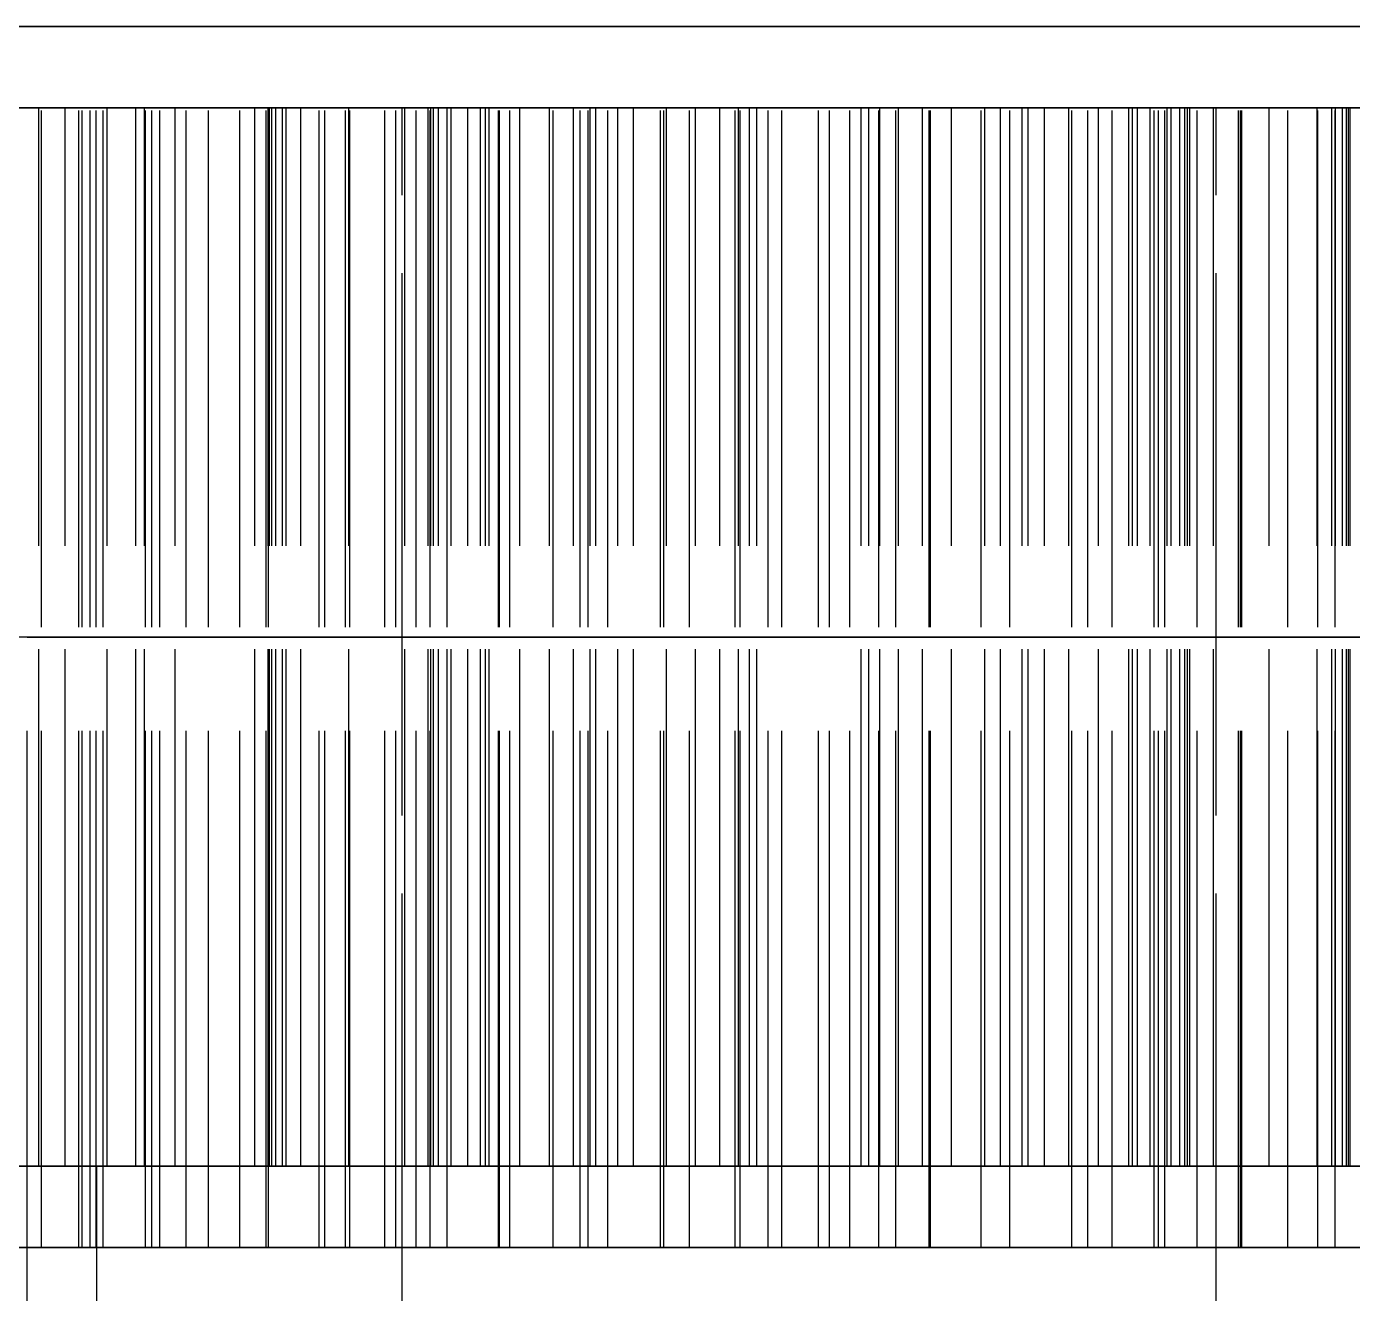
# Model space of a CAD drawing. Header units: millimetres. Extents: x -9 to 234, y -53 to 196.
# Drawn here: x 137.953 to 141.211, y -18.313 to -15.2 of the extents above; entities that cross this region are included whole.
import ezdxf

# ---------------------------------------------------------------- set-up
doc = ezdxf.new("R2010")
doc.units = ezdxf.units.MM
doc.linetypes.add('DASHED', pattern=[1.524, 1.27, -0.254])
doc.layers.add('HIDDEN', color=8, linetype='DASHED')
doc.layers.add('VISIBLE', color=7, linetype='CONTINUOUS')

msp = doc.modelspace()

# ---------------------------------------------------------------- linework, layer by layer
at = {"layer": 'HIDDEN'}
for points in [[(151.6119, -15.2), (150.85, -15.2), (150.0881, -15.2), (149.32619, -15.2), (148.56429, -15.2), (147.80238, -15.2), (147.04048, -15.2), (146.27857, -15.2), (145.51667, -15.2), (144.75476, -15.2), (143.99286, -15.2), (143.23095, -15.2), (142.46905, -15.2), (141.70714, -15.2), (140.94524, -15.2), (140.18333, -15.2), (139.42143, -15.2), (138.65952, -15.2), (137.89762, -15.2), (137.13571, -15.2), (136.37381, -15.2), (135.6119, -15.2), (134.85, -15.2)], [(151.6119, -15.2), (150.85, -15.2), (150.0881, -15.2), (149.32619, -15.2), (148.56429, -15.2), (147.80238, -15.2), (147.04048, -15.2), (146.27857, -15.2), (145.51667, -15.2), (144.75476, -15.2), (143.99286, -15.2), (143.23095, -15.2), (142.46905, -15.2), (141.70714, -15.2), (140.94524, -15.2), (140.18333, -15.2), (139.42143, -15.2), (138.65952, -15.2), (137.89762, -15.2), (137.13571, -15.2), (136.37381, -15.2), (135.6119, -15.2), (134.85, -15.2)], [(151.51667, -15.2), (150.81825, -15.2), (150.11984, -15.2), (149.42143, -15.2), (148.72302, -15.2), (148.0246, -15.2), (147.32619, -15.2), (146.62778, -15.2), (145.92937, -15.2), (145.23095, -15.2), (144.53254, -15.2), (143.83413, -15.2), (143.13571, -15.2), (142.4373, -15.2), (141.73889, -15.2), (141.04048, -15.2), (140.34206, -15.2), (139.64365, -15.2), (138.94524, -15.2), (138.24683, -15.2), (137.54841, -15.2), (136.85, -15.2)], [(136.85, -15.2), (137.19921, -15.2), (137.54841, -15.2), (137.89762, -15.2), (138.24683, -15.2), (138.59603, -15.2), (138.94524, -15.2), (139.29444, -15.2), (139.64365, -15.2), (139.99286, -15.2), (140.34206, -15.2), (140.69127, -15.2), (141.04048, -15.2), (141.38968, -15.2), (141.73889, -15.2), (142.0881, -15.2), (142.4373, -15.2), (142.78651, -15.2), (143.13571, -15.2), (143.48492, -15.2), (143.83413, -15.2), (144.18333, -15.2), (144.53254, -15.2)], [(138.0819, -15.2), (137.88109, -15.2)], [(137.88109, -15.2), (138.0819, -15.2)], [(138.10992, -15.2), (137.9142, -15.2)], [(137.9142, -15.2), (138.10992, -15.2)], [(137.93646, -15.2), (138.08973, -15.2)], [(138.08973, -15.2), (137.93646, -15.2)], [(138.14183, -15.2), (137.99011, -15.2)], [(137.99011, -15.2), (138.12456, -15.2)], [(138.12456, -15.2), (137.99011, -15.2)], [(137.99011, -15.2), (138.14183, -15.2)], [(137.99011, -18.2), (137.99011, -15.2)], [(137.99011, -18.2), (137.99011, -15.2)], [(138.28082, -15.2), (138.0819, -15.2)], [(138.0819, -15.2), (138.28082, -15.2)], [(138.0819, -18.2), (138.0819, -15.2)], [(138.0819, -18.2), (138.0819, -15.2)], [(138.08973, -15.2), (138.24527, -15.2)], [(138.24527, -15.2), (138.08973, -15.2)], [(138.08973, -18.2), (138.08973, -15.2)], [(138.08973, -18.2), (138.08973, -15.2)], [(138.24527, -15.2), (138.10992, -15.2)], [(138.10992, -15.2), (138.24527, -15.2)], [(138.10992, -18.2), (138.10992, -15.2)], [(138.10992, -18.2), (138.10992, -15.2)], [(138.12456, -15.2), (138.26137, -15.2)], [(138.26137, -15.2), (138.12456, -15.2)], [(138.12456, -18.2), (138.12456, -15.2)], [(138.12456, -18.2), (138.12456, -15.2)], [(138.34576, -15.2), (138.14183, -15.2)], [(138.14183, -15.2), (138.34576, -15.2)], [(138.14183, -18.2), (138.14183, -15.2)], [(138.14183, -18.2), (138.14183, -15.2)], [(138.24527, -18.2), (138.24527, -15.2)], [(138.24527, -18.2), (138.24527, -15.2)], [(138.26137, -15.2), (138.40058, -15.2)], [(138.40058, -15.2), (138.26137, -15.2)], [(138.26137, -18.2), (138.26137, -15.2)], [(138.26137, -18.2), (138.26137, -15.2)], [(138.47769, -15.2), (138.28082, -15.2)], [(138.28082, -15.2), (138.47769, -15.2)], [(138.28082, -18.2), (138.28082, -15.2)], [(138.28082, -18.2), (138.28082, -15.2)], [(138.54772, -15.2), (138.34576, -15.2)], [(138.34576, -15.2), (138.54772, -15.2)], [(138.34576, -18.2), (138.34576, -15.2)], [(138.34576, -18.2), (138.34576, -15.2)], [(138.40058, -15.2), (138.54224, -15.2)], [(138.54224, -15.2), (138.40058, -15.2)], [(138.40058, -18.2), (138.40058, -15.2)], [(138.40058, -18.2), (138.40058, -15.2)], [(138.67233, -15.2), (138.47769, -15.2)], [(138.47769, -15.2), (138.67233, -15.2)], [(138.47769, -18.2), (138.47769, -15.2)], [(138.47769, -18.2), (138.47769, -15.2)], [(138.54224, -15.2), (138.68644, -15.2)], [(138.68644, -15.2), (138.54224, -15.2)], [(138.54224, -18.2), (138.54224, -15.2)], [(138.54224, -18.2), (138.54224, -15.2)], [(138.74758, -15.2), (138.54772, -15.2)], [(138.54772, -15.2), (138.74758, -15.2)], [(138.54772, -18.2), (138.54772, -15.2)], [(138.54772, -18.2), (138.54772, -15.2)], [(138.83329, -15.2), (138.67233, -15.2)], [(138.67233, -15.2), (138.83329, -15.2)], [(138.67233, -18.2), (138.67233, -15.2)], [(138.67233, -18.2), (138.67233, -15.2)], [(138.68644, -15.2), (138.83329, -15.2)], [(138.83329, -15.2), (138.68644, -15.2)], [(138.68644, -18.2), (138.68644, -15.2)], [(138.68644, -18.2), (138.68644, -15.2)], [(138.91025, -15.2), (138.73719, -15.2)], [(138.73719, -15.2), (138.86059, -15.2)], [(138.86059, -15.2), (138.73719, -15.2)], [(138.73719, -15.2), (138.91025, -15.2)], [(138.73719, -18.2), (138.73719, -15.2)], [(138.73719, -18.2), (138.73719, -15.2)], [(138.94521, -15.2), (138.74758, -15.2)], [(138.74758, -15.2), (138.94521, -15.2)], [(138.74758, -18.2), (138.74758, -15.2)], [(138.74758, -18.2), (138.74758, -15.2)], [(138.83329, -18.2), (138.83329, -15.2)], [(138.83329, -18.2), (138.83329, -15.2)], [(138.86059, -15.2), (138.98665, -15.2)], [(138.98665, -15.2), (138.86059, -15.2)], [(138.86059, -18.2), (138.86059, -15.2)], [(138.86059, -18.2), (138.86059, -15.2)], [(139.1129, -15.2), (138.91025, -15.2)], [(138.91025, -15.2), (139.1129, -15.2)], [(138.91025, -18.2), (138.91025, -15.2)], [(138.91025, -18.2), (138.91025, -15.2)], [(139.14044, -15.2), (138.94521, -15.2)], [(138.94521, -15.2), (139.14044, -15.2)], [(138.94521, -18.2), (138.94521, -15.2)], [(138.94521, -18.2), (138.94521, -15.2)], [(138.98665, -15.2), (139.11541, -15.2)], [(139.11541, -15.2), (138.98665, -15.2)], [(138.98665, -18.2), (138.98665, -15.2)], [(138.98665, -18.2), (138.98665, -15.2)], [(139.31326, -15.2), (139.1129, -15.2)], [(139.1129, -15.2), (139.31326, -15.2)], [(139.1129, -18.2), (139.1129, -15.2)], [(139.1129, -18.2), (139.1129, -15.2)], [(139.11541, -15.2), (139.24696, -15.2)], [(139.24696, -15.2), (139.11541, -15.2)], [(139.11541, -18.2), (139.11541, -15.2)], [(139.11541, -18.2), (139.11541, -15.2)], [(139.33305, -15.2), (139.14044, -15.2)], [(139.14044, -15.2), (139.33305, -15.2)], [(139.14044, -18.2), (139.14044, -15.2)], [(139.14044, -18.2), (139.14044, -15.2)], [(139.24696, -15.2), (139.38139, -15.2)], [(139.38139, -15.2), (139.24696, -15.2)], [(139.24696, -18.2), (139.24696, -15.2)], [(139.24696, -18.2), (139.24696, -15.2)], [(139.5112, -15.2), (139.31326, -15.2)], [(139.31326, -15.2), (139.5112, -15.2)], [(139.31326, -18.2), (139.31326, -15.2)], [(139.31326, -18.2), (139.31326, -15.2)], [(139.51883, -15.2), (139.33305, -15.2)], [(139.33305, -15.2), (139.51883, -15.2)], [(139.33305, -18.2), (139.33305, -15.2)], [(139.33305, -18.2), (139.33305, -15.2)], [(139.38139, -15.2), (139.51883, -15.2)], [(139.51883, -15.2), (139.38139, -15.2)], [(139.38139, -18.2), (139.38139, -15.2)], [(139.38139, -18.2), (139.38139, -15.2)], [(139.70658, -15.2), (139.5112, -15.2)], [(139.5112, -15.2), (139.70658, -15.2)], [(139.5112, -18.2), (139.5112, -15.2)], [(139.5112, -18.2), (139.5112, -15.2)], [(139.51883, -18.2), (139.51883, -15.2)], [(139.51883, -18.2), (139.51883, -15.2)], [(139.77582, -15.2), (139.58227, -15.2)], [(139.58227, -15.2), (139.69402, -15.2)], [(139.69402, -15.2), (139.58227, -15.2)], [(139.58227, -15.2), (139.77582, -15.2)], [(139.58227, -18.2), (139.58227, -15.2)], [(139.58227, -18.2), (139.58227, -15.2)], [(139.69402, -15.2), (139.8087, -15.2)], [(139.8087, -15.2), (139.69402, -15.2)], [(139.69402, -18.2), (139.69402, -15.2)], [(139.69402, -18.2), (139.69402, -15.2)], [(139.8992, -15.2), (139.70658, -15.2)], [(139.70658, -15.2), (139.8992, -15.2)], [(139.70658, -18.2), (139.70658, -15.2)], [(139.70658, -18.2), (139.70658, -15.2)], [(139.97619, -15.2), (139.77582, -15.2)], [(139.77582, -15.2), (139.97619, -15.2)], [(139.77582, -18.2), (139.77582, -15.2)], [(139.77582, -18.2), (139.77582, -15.2)], [(139.8087, -15.2), (139.92639, -15.2)], [(139.92639, -15.2), (139.8087, -15.2)], [(139.8087, -18.2), (139.8087, -15.2)], [(139.8087, -18.2), (139.8087, -15.2)], [(140.08884, -15.2), (139.8992, -15.2)], [(139.8992, -15.2), (140.08884, -15.2)], [(139.8992, -18.2), (139.8992, -15.2)], [(139.8992, -18.2), (139.8992, -15.2)], [(139.92639, -15.2), (140.04718, -15.2)], [(140.04718, -15.2), (139.92639, -15.2)], [(139.92639, -18.2), (139.92639, -15.2)], [(139.92639, -18.2), (139.92639, -15.2)], [(140.17398, -15.2), (139.97619, -15.2)], [(139.97619, -15.2), (140.17398, -15.2)], [(139.97619, -18.2), (139.97619, -15.2)], [(139.97619, -18.2), (139.97619, -15.2)], [(140.04718, -15.2), (140.17118, -15.2)], [(140.17118, -15.2), (140.04718, -15.2)], [(140.04718, -18.2), (140.04718, -15.2)], [(140.04718, -18.2), (140.04718, -15.2)], [(140.29855, -15.2), (140.08884, -15.2)], [(140.08884, -15.2), (140.29855, -15.2)], [(140.08884, -18.2), (140.08884, -15.2)], [(140.08884, -18.2), (140.08884, -15.2)], [(140.17118, -15.2), (140.29855, -15.2)], [(140.29855, -15.2), (140.17118, -15.2)], [(140.17118, -18.2), (140.17118, -15.2)], [(140.17118, -18.2), (140.17118, -15.2)], [(140.36904, -15.2), (140.17398, -15.2)], [(140.17398, -15.2), (140.36904, -15.2)], [(140.17398, -18.2), (140.17398, -15.2)], [(140.17398, -18.2), (140.17398, -15.2)], [(140.29855, -18.2), (140.29855, -15.2)], [(140.29855, -18.2), (140.29855, -15.2)], [(140.56122, -15.2), (140.36904, -15.2)], [(140.36904, -15.2), (140.56122, -15.2)], [(140.36904, -18.2), (140.36904, -15.2)], [(140.36904, -18.2), (140.36904, -15.2)], [(140.73431, -15.2), (140.52122, -15.2)], [(140.52122, -15.2), (140.62076, -15.2)], [(140.62076, -15.2), (140.52122, -15.2)], [(140.52122, -15.2), (140.73431, -15.2)], [(140.52122, -18.2), (140.52122, -15.2)], [(140.52122, -18.2), (140.52122, -15.2)], [(140.7503, -15.2), (140.56122, -15.2)], [(140.56122, -15.2), (140.7503, -15.2)], [(140.56122, -18.2), (140.56122, -15.2)], [(140.56122, -18.2), (140.56122, -15.2)], [(140.62076, -15.2), (140.72352, -15.2)], [(140.72352, -15.2), (140.62076, -15.2)], [(140.62076, -18.2), (140.62076, -15.2)], [(140.62076, -18.2), (140.62076, -15.2)], [(140.72352, -15.2), (140.82957, -15.2)], [(140.82957, -15.2), (140.72352, -15.2)], [(140.72352, -18.2), (140.72352, -15.2)], [(140.72352, -18.2), (140.72352, -15.2)], [(140.93143, -15.2), (140.73431, -15.2)], [(140.73431, -15.2), (140.93143, -15.2)], [(140.73431, -18.2), (140.73431, -15.2)], [(140.73431, -18.2), (140.73431, -15.2)], [(140.93604, -15.2), (140.7503, -15.2)], [(140.7503, -15.2), (140.93604, -15.2)], [(140.7503, -18.2), (140.7503, -15.2)], [(140.7503, -18.2), (140.7503, -15.2)], [(140.82957, -15.2), (140.93901, -15.2)], [(140.93901, -15.2), (140.82957, -15.2)], [(140.82957, -18.2), (140.82957, -15.2)], [(140.82957, -18.2), (140.82957, -15.2)], [(141.12568, -15.2), (140.93143, -15.2)], [(140.93143, -15.2), (141.12568, -15.2)], [(140.93143, -18.2), (140.93143, -15.2)], [(140.93143, -18.2), (140.93143, -15.2)], [(141.16865, -15.2), (140.93604, -15.2)], [(140.93604, -15.2), (141.16865, -15.2)], [(140.93604, -18.2), (140.93604, -15.2)], [(140.93604, -18.2), (140.93604, -15.2)], [(140.93901, -15.2), (141.05197, -15.2)], [(141.05197, -15.2), (140.93901, -15.2)], [(140.93901, -18.2), (140.93901, -15.2)], [(140.93901, -18.2), (140.93901, -15.2)], [(141.05197, -15.2), (141.16865, -15.2)], [(141.16865, -15.2), (141.05197, -15.2)], [(141.05197, -18.2), (141.05197, -15.2)], [(141.05197, -18.2), (141.05197, -15.2)], [(141.31692, -15.2), (141.12568, -15.2)], [(141.12568, -15.2), (141.31692, -15.2)], [(141.12568, -18.2), (141.12568, -15.2)], [(141.12568, -18.2), (141.12568, -15.2)], [(141.16865, -18.2), (141.16865, -15.2)], [(141.16865, -18.2), (141.16865, -15.2)], [(137.8978, -15.4), (137.98364, -15.4)], [(138.04816, -15.4), (137.9351, -15.4)], [(137.98364, -15.4), (138.2218, -15.4)], [(137.98364, -18), (137.98364, -15.4)], [(138.15145, -15.4), (138.04816, -15.4)], [(138.04816, -18), (138.04816, -15.4)], [(138.24319, -15.4), (138.15145, -15.4)], [(138.15145, -18), (138.15145, -15.4)], [(138.2218, -15.4), (138.74535, -15.4)], [(138.2218, -18), (138.2218, -15.4)], [(138.31834, -15.4), (138.24319, -15.4)], [(138.24319, -18), (138.24319, -15.4)], [(138.51438, -15.4), (138.31834, -15.4)], [(138.31834, -18), (138.31834, -15.4)], [(139.06903, -15.4), (138.51438, -15.4)], [(138.51438, -18), (138.51438, -15.4)], [(138.54686, -15.4), (138.55064, -15.4)], [(138.55586, -15.4), (138.54686, -15.4)], [(138.54686, -18), (138.54686, -15.4)], [(138.55064, -15.4), (138.56574, -15.4)], [(138.55064, -18), (138.55064, -15.4)], [(138.58256, -15.4), (138.55586, -15.4)], [(138.55586, -18), (138.55586, -15.4)], [(138.56574, -15.4), (138.59146, -15.4)], [(138.56574, -18), (138.56574, -15.4)], [(138.74535, -15.4), (138.58256, -15.4)], [(138.58256, -18), (138.58256, -15.4)], [(138.59146, -15.4), (138.62738, -15.4)], [(138.59146, -18), (138.59146, -15.4)], [(138.62738, -15.4), (138.88252, -15.4)], [(138.62738, -18), (138.62738, -15.4)], [(138.74535, -18), (138.74535, -15.4)], [(140.87604, -15.4), (140.84429, -15.4), (140.81255, -15.4), (140.7808, -15.4), (140.74905, -15.4), (140.71731, -15.4), (140.68556, -15.4), (140.65382, -15.4), (140.62207, -15.4), (140.59032, -15.4), (140.55858, -15.4), (140.52683, -15.4), (140.49509, -15.4), (140.46334, -15.4), (140.43159, -15.4), (140.39985, -15.4), (140.3681, -15.4), (140.33636, -15.4), (140.30461, -15.4), (140.27286, -15.4), (140.24112, -15.4), (140.20937, -15.4), (140.17763, -15.4), (140.14588, -15.4), (140.11413, -15.4), (140.08239, -15.4), (140.05064, -15.4), (140.0189, -15.4), (139.98715, -15.4), (139.9554, -15.4), (139.92366, -15.4), (139.89191, -15.4), (139.86017, -15.4), (139.82842, -15.4), (139.79667, -15.4), (139.76493, -15.4), (139.73318, -15.4), (139.70144, -15.4), (139.66969, -15.4), (139.63794, -15.4), (139.6062, -15.4), (139.57445, -15.4), (139.54271, -15.4), (139.51096, -15.4), (139.47921, -15.4), (139.44747, -15.4), (139.41572, -15.4), (139.38398, -15.4), (139.35223, -15.4), (139.32048, -15.4), (139.28874, -15.4), (139.25699, -15.4), (139.22525, -15.4), (139.1935, -15.4), (139.16175, -15.4), (139.13001, -15.4), (139.09826, -15.4), (139.06652, -15.4), (139.03477, -15.4), (139.00302, -15.4), (138.97128, -15.4), (138.93953, -15.4), (138.90779, -15.4), (138.87604, -15.4)], [(138.87604, -15.4), (138.89451, -15.4), (138.91299, -15.4), (138.93146, -15.4), (138.94993, -15.4), (138.96841, -15.4), (138.98688, -15.4), (139.00535, -15.4), (139.02383, -15.4), (139.0423, -15.4), (139.06077, -15.4), (139.07925, -15.4), (139.09772, -15.4), (139.11619, -15.4), (139.13467, -15.4), (139.15314, -15.4), (139.17161, -15.4), (139.19009, -15.4), (139.20856, -15.4), (139.22703, -15.4), (139.24551, -15.4), (139.26398, -15.4), (139.28245, -15.4), (139.30092, -15.4), (139.3194, -15.4), (139.33787, -15.4), (139.35634, -15.4), (139.37482, -15.4), (139.39329, -15.4), (139.41176, -15.4), (139.43024, -15.4), (139.44871, -15.4), (139.46718, -15.4), (139.48566, -15.4), (139.50413, -15.4), (139.5226, -15.4), (139.54108, -15.4), (139.55955, -15.4), (139.57802, -15.4), (139.5965, -15.4), (139.61497, -15.4), (139.63344, -15.4), (139.65192, -15.4), (139.67039, -15.4), (139.68886, -15.4), (139.70734, -15.4), (139.72581, -15.4), (139.74428, -15.4), (139.76276, -15.4), (139.78123, -15.4), (139.7997, -15.4), (139.81818, -15.4), (139.83665, -15.4), (139.85512, -15.4), (139.8736, -15.4), (139.89207, -15.4), (139.91054, -15.4), (139.92902, -15.4), (139.94749, -15.4), (139.96596, -15.4), (139.98444, -15.4), (140.00291, -15.4), (140.02138, -15.4), (140.03986, -15.4)], [(140.87604, -15.4), (140.84429, -15.4), (140.81255, -15.4), (140.7808, -15.4), (140.74905, -15.4), (140.71731, -15.4), (140.68556, -15.4), (140.65382, -15.4), (140.62207, -15.4), (140.59032, -15.4), (140.55858, -15.4), (140.52683, -15.4), (140.49509, -15.4), (140.46334, -15.4), (140.43159, -15.4), (140.39985, -15.4), (140.3681, -15.4), (140.33636, -15.4), (140.30461, -15.4), (140.27286, -15.4), (140.24112, -15.4), (140.20937, -15.4), (140.17763, -15.4), (140.14588, -15.4), (140.11413, -15.4), (140.08239, -15.4), (140.05064, -15.4), (140.0189, -15.4), (139.98715, -15.4), (139.9554, -15.4), (139.92366, -15.4), (139.89191, -15.4), (139.86017, -15.4), (139.82842, -15.4), (139.79667, -15.4), (139.76493, -15.4), (139.73318, -15.4), (139.70144, -15.4), (139.66969, -15.4), (139.63794, -15.4), (139.6062, -15.4), (139.57445, -15.4), (139.54271, -15.4), (139.51096, -15.4), (139.47921, -15.4), (139.44747, -15.4), (139.41572, -15.4), (139.38398, -15.4), (139.35223, -15.4), (139.32048, -15.4), (139.28874, -15.4), (139.25699, -15.4), (139.22525, -15.4), (139.1935, -15.4), (139.16175, -15.4), (139.13001, -15.4), (139.09826, -15.4), (139.06652, -15.4), (139.03477, -15.4), (139.00302, -15.4), (138.97128, -15.4), (138.93953, -15.4), (138.90779, -15.4), (138.87604, -15.4)], [(138.87604, -15.4), (138.89191, -15.4), (138.90779, -15.4), (138.92366, -15.4), (138.93953, -15.4), (138.9554, -15.4), (138.97128, -15.4), (138.98715, -15.4), (139.00302, -15.4), (139.0189, -15.4), (139.03477, -15.4), (139.05064, -15.4), (139.06652, -15.4), (139.08239, -15.4), (139.09826, -15.4), (139.11413, -15.4), (139.13001, -15.4), (139.14588, -15.4), (139.16175, -15.4), (139.17763, -15.4), (139.1935, -15.4), (139.20937, -15.4), (139.22525, -15.4), (139.24112, -15.4), (139.25699, -15.4), (139.27286, -15.4), (139.28874, -15.4), (139.30461, -15.4), (139.32048, -15.4), (139.33636, -15.4), (139.35223, -15.4), (139.3681, -15.4), (139.38398, -15.4), (139.39985, -15.4), (139.41572, -15.4), (139.43159, -15.4), (139.44747, -15.4), (139.46334, -15.4), (139.47921, -15.4), (139.49509, -15.4), (139.51096, -15.4), (139.52683, -15.4), (139.54271, -15.4), (139.55858, -15.4), (139.57445, -15.4), (139.59032, -15.4), (139.6062, -15.4), (139.62207, -15.4), (139.63794, -15.4), (139.65382, -15.4), (139.66969, -15.4), (139.68556, -15.4), (139.70144, -15.4), (139.71731, -15.4), (139.73318, -15.4), (139.74905, -15.4), (139.76493, -15.4), (139.7808, -15.4), (139.79667, -15.4), (139.81255, -15.4), (139.82842, -15.4), (139.84429, -15.4), (139.86017, -15.4), (139.87604, -15.4)], [(138.87604, -18.6), (138.87604, -15.4)], [(138.87604, -21.71), (138.87604, -15.4)], [(138.88252, -15.4), (138.98673, -15.4)], [(138.88252, -18), (138.88252, -15.4)], [(138.94036, -15.4), (138.95285, -15.4)], [(138.94629, -15.4), (138.94036, -15.4)], [(138.94036, -18), (138.94036, -15.4)], [(138.96545, -15.4), (138.94629, -15.4)], [(138.94629, -18), (138.94629, -15.4)], [(138.95285, -15.4), (139.06903, -15.4)], [(138.95285, -18), (138.95285, -15.4)], [(138.99628, -15.4), (138.96545, -15.4)], [(138.96545, -18), (138.96545, -15.4)], [(138.98673, -15.4), (139.08123, -15.4)], [(138.98673, -18), (138.98673, -15.4)], [(139.03796, -15.4), (138.99628, -15.4)], [(138.99628, -18), (138.99628, -15.4)], [(139.09003, -15.4), (139.03796, -15.4)], [(139.03796, -18), (139.03796, -15.4)], [(139.06903, -18), (139.06903, -15.4)], [(139.08123, -15.4), (139.16533, -15.4)], [(139.08123, -18), (139.08123, -15.4)], [(139.35223, -15.4), (139.09003, -15.4)], [(139.09003, -18), (139.09003, -15.4)], [(139.16533, -15.4), (139.23801, -15.4)], [(139.16533, -18), (139.16533, -15.4)], [(139.23801, -15.4), (139.29746, -15.4)], [(139.23801, -18), (139.23801, -15.4)], [(139.29746, -15.4), (139.33817, -15.4)], [(139.29746, -18), (139.29746, -15.4)], [(139.33817, -15.4), (139.40586, -15.4)], [(139.33817, -18), (139.33817, -15.4)], [(139.4442, -15.4), (139.35223, -15.4)], [(139.35223, -18), (139.35223, -15.4)], [(139.40586, -18), (139.40586, -15.4)], [(139.40586, -15.4), (140.00422, -15.4)], [(139.52606, -15.4), (139.4442, -15.4)], [(139.4442, -18), (139.4442, -15.4)], [(139.59718, -15.4), (139.52606, -15.4)], [(139.52606, -18), (139.52606, -15.4)], [(139.6566, -15.4), (139.59718, -15.4)], [(139.59718, -18), (139.59718, -15.4)], [(139.70252, -15.4), (139.6566, -15.4)], [(139.6566, -18), (139.6566, -15.4)], [(139.72941, -15.4), (139.70252, -15.4)], [(139.70252, -18), (139.70252, -15.4)], [(139.74786, -15.4), (139.72941, -15.4)], [(139.72941, -18), (139.72941, -15.4)], [(140.34622, -15.4), (139.74786, -15.4)], [(139.74786, -18), (139.74786, -15.4)], [(139.87604, -15.4), (139.89191, -15.4), (139.90779, -15.4), (139.92366, -15.4), (139.93953, -15.4), (139.9554, -15.4), (139.97128, -15.4), (139.98715, -15.4), (140.00302, -15.4), (140.0189, -15.4), (140.03477, -15.4), (140.05064, -15.4), (140.06652, -15.4), (140.08239, -15.4), (140.09826, -15.4), (140.11413, -15.4), (140.13001, -15.4), (140.14588, -15.4), (140.16175, -15.4), (140.17763, -15.4), (140.1935, -15.4), (140.20937, -15.4), (140.22525, -15.4), (140.24112, -15.4), (140.25699, -15.4), (140.27286, -15.4), (140.28874, -15.4), (140.30461, -15.4), (140.32048, -15.4), (140.33636, -15.4), (140.35223, -15.4), (140.3681, -15.4), (140.38398, -15.4), (140.39985, -15.4), (140.41572, -15.4), (140.43159, -15.4), (140.44747, -15.4), (140.46334, -15.4), (140.47921, -15.4), (140.49509, -15.4), (140.51096, -15.4), (140.52683, -15.4), (140.54271, -15.4), (140.55858, -15.4), (140.57445, -15.4), (140.59032, -15.4), (140.6062, -15.4), (140.62207, -15.4), (140.63794, -15.4), (140.65382, -15.4), (140.66969, -15.4), (140.68556, -15.4), (140.70144, -15.4), (140.71731, -15.4), (140.73318, -15.4), (140.74905, -15.4), (140.76493, -15.4), (140.7808, -15.4), (140.79667, -15.4), (140.81255, -15.4), (140.82842, -15.4), (140.84429, -15.4), (140.86017, -15.4), (140.87604, -15.4)], [(140.00422, -18), (140.00422, -15.4)], [(140.00422, -15.4), (140.02267, -15.4)], [(140.02267, -18), (140.02267, -15.4)], [(140.02267, -15.4), (140.04956, -15.4)], [(140.03986, -15.4), (140.05313, -15.4), (140.0664, -15.4), (140.07968, -15.4), (140.09295, -15.4), (140.10622, -15.4), (140.11949, -15.4), (140.13277, -15.4), (140.14604, -15.4), (140.15931, -15.4), (140.17258, -15.4), (140.18586, -15.4), (140.19913, -15.4), (140.2124, -15.4), (140.22568, -15.4), (140.23895, -15.4), (140.25222, -15.4), (140.26549, -15.4), (140.27877, -15.4), (140.29204, -15.4), (140.30531, -15.4), (140.31858, -15.4), (140.33186, -15.4), (140.34513, -15.4), (140.3584, -15.4), (140.37168, -15.4), (140.38495, -15.4), (140.39822, -15.4), (140.41149, -15.4), (140.42477, -15.4), (140.43804, -15.4), (140.45131, -15.4), (140.46458, -15.4), (140.47786, -15.4), (140.49113, -15.4), (140.5044, -15.4), (140.51768, -15.4), (140.53095, -15.4), (140.54422, -15.4), (140.55749, -15.4), (140.57077, -15.4), (140.58404, -15.4), (140.59731, -15.4), (140.61058, -15.4), (140.62386, -15.4), (140.63713, -15.4), (140.6504, -15.4), (140.66368, -15.4), (140.67695, -15.4), (140.69022, -15.4), (140.70349, -15.4), (140.71677, -15.4), (140.73004, -15.4), (140.74331, -15.4), (140.75658, -15.4), (140.76986, -15.4), (140.78313, -15.4), (140.7964, -15.4), (140.80968, -15.4), (140.82295, -15.4), (140.83622, -15.4), (140.84949, -15.4), (140.86277, -15.4), (140.87604, -15.4)], [(140.04956, -18), (140.04956, -15.4)], [(140.04956, -15.4), (140.09548, -15.4)], [(140.09548, -15.4), (140.15489, -15.4)], [(140.09548, -18), (140.09548, -15.4)], [(140.15489, -15.4), (140.22602, -15.4)], [(140.15489, -18), (140.15489, -15.4)], [(140.22602, -15.4), (140.30788, -15.4)], [(140.22602, -18), (140.22602, -15.4)], [(140.30788, -15.4), (140.39985, -15.4)], [(140.30788, -18), (140.30788, -15.4)], [(140.41391, -15.4), (140.34622, -15.4)], [(140.34622, -18), (140.34622, -15.4)], [(140.39985, -15.4), (140.66205, -15.4)], [(140.39985, -18), (140.39985, -15.4)], [(140.45462, -15.4), (140.41391, -15.4)], [(140.41391, -18), (140.41391, -15.4)], [(140.51407, -15.4), (140.45462, -15.4)], [(140.45462, -18), (140.45462, -15.4)], [(140.58675, -15.4), (140.51407, -15.4)], [(140.51407, -18), (140.51407, -15.4)], [(140.67085, -15.4), (140.58675, -15.4)], [(140.58675, -18), (140.58675, -15.4)], [(140.66205, -15.4), (140.71412, -15.4)], [(140.66205, -18), (140.66205, -15.4)], [(140.76534, -15.4), (140.67085, -15.4)], [(140.67085, -18), (140.67085, -15.4)], [(140.79923, -15.4), (140.68304, -15.4)], [(140.68304, -15.4), (141.2377, -15.4)], [(140.68304, -18), (140.68304, -15.4)], [(140.71412, -15.4), (140.7558, -15.4)], [(140.71412, -18), (140.71412, -15.4)], [(140.7558, -15.4), (140.78662, -15.4)], [(140.7558, -18), (140.7558, -15.4)], [(140.86956, -15.4), (140.76534, -15.4)], [(140.76534, -18), (140.76534, -15.4)], [(140.78662, -15.4), (140.80579, -15.4)], [(140.78662, -18), (140.78662, -15.4)], [(140.81172, -15.4), (140.79923, -15.4)], [(140.79923, -18), (140.79923, -15.4)], [(140.80579, -15.4), (140.81172, -15.4)], [(140.80579, -18), (140.80579, -15.4)], [(140.81172, -18), (140.81172, -15.4)], [(141.1247, -15.4), (140.86956, -15.4)], [(140.86956, -18), (140.86956, -15.4)], [(140.87604, -18.6), (140.87604, -15.4)], [(140.87604, -21.71), (140.87604, -15.4)], [(141.53028, -15.4), (141.00673, -15.4)], [(141.00673, -15.4), (141.16952, -15.4)], [(141.00673, -18), (141.00673, -15.4)], [(141.16062, -15.4), (141.1247, -15.4)], [(141.1247, -18), (141.1247, -15.4)], [(141.18633, -15.4), (141.16062, -15.4)], [(141.16062, -18), (141.16062, -15.4)], [(141.16952, -15.4), (141.19622, -15.4)], [(141.16952, -18), (141.16952, -15.4)], [(141.20144, -15.4), (141.18633, -15.4)], [(141.18633, -18), (141.18633, -15.4)], [(141.19622, -15.4), (141.20522, -15.4)], [(141.19622, -18), (141.19622, -15.4)], [(141.20522, -15.4), (141.20144, -15.4)], [(141.20144, -18), (141.20144, -15.4)], [(141.20522, -18), (141.20522, -15.4)], [(144.49169, -16.7), (144.0572, -16.7), (143.62272, -16.7), (143.18824, -16.7), (142.75376, -16.7), (142.31927, -16.7), (141.88479, -16.7), (141.45031, -16.7), (141.01583, -16.7), (140.58134, -16.7), (140.14686, -16.7), (139.71238, -16.7), (139.2779, -16.7), (138.84341, -16.7), (138.40893, -16.7), (137.97445, -16.7), (137.53997, -16.7)], [(141.22928, -16.7), (141.12077, -16.7), (141.01226, -16.7), (140.90375, -16.7), (140.79524, -16.7), (140.68673, -16.7), (140.57822, -16.7), (140.46971, -16.7), (140.3612, -16.7), (140.25269, -16.7), (140.14418, -16.7), (140.03568, -16.7), (139.92717, -16.7), (139.81866, -16.7), (139.71015, -16.7), (139.60164, -16.7), (139.49313, -16.7), (139.38462, -16.7), (139.27611, -16.7), (139.1676, -16.7), (139.05909, -16.7), (138.95059, -16.7), (138.84208, -16.7), (138.73357, -16.7), (138.62506, -16.7), (138.51655, -16.7), (138.40804, -16.7), (138.29953, -16.7), (138.19102, -16.7), (138.08251, -16.7), (137.974, -16.7), (137.86549, -16.7)], [(137.9548, -18.2), (137.9548, -16.7)], [(137.9548, -16.7), (138.28647, -16.7), (138.61813, -16.7), (138.9498, -16.7), (139.28147, -16.7), (139.61314, -16.7), (139.94481, -16.7), (140.27648, -16.7), (140.60815, -16.7), (140.93982, -16.7), (141.27149, -16.7), (141.60316, -16.7), (141.93483, -16.7), (142.2665, -16.7), (142.59817, -16.7), (142.92984, -16.7), (143.26151, -16.7), (143.59318, -16.7), (143.92485, -16.7), (144.25652, -16.7), (144.58819, -16.7)], [(137.9548, -16.7), (138.05672, -16.7), (138.15864, -16.7), (138.26057, -16.7), (138.36249, -16.7), (138.46442, -16.7), (138.56634, -16.7), (138.66827, -16.7), (138.77019, -16.7), (138.87212, -16.7), (138.97404, -16.7), (139.07596, -16.7), (139.17789, -16.7), (139.27981, -16.7), (139.38174, -16.7), (139.48366, -16.7), (139.58559, -16.7), (139.68751, -16.7), (139.78944, -16.7), (139.89136, -16.7), (139.99329, -16.7), (140.09521, -16.7), (140.19713, -16.7), (140.29906, -16.7), (140.40098, -16.7), (140.50291, -16.7), (140.60483, -16.7), (140.70676, -16.7), (140.80868, -16.7), (140.91061, -16.7), (141.01253, -16.7), (141.11445, -16.7), (141.21638, -16.7)], [(137.8978, -18), (137.98364, -18)], [(138.04816, -18), (137.9351, -18)], [(137.98364, -18), (138.2218, -18)], [(138.15145, -18), (138.04816, -18)], [(141.23715, -18), (141.18159, -18), (141.12604, -18), (141.07048, -18), (141.01493, -18), (140.95937, -18), (140.90382, -18), (140.84826, -18), (140.79271, -18), (140.73715, -18), (140.68159, -18), (140.62604, -18), (140.57048, -18), (140.51493, -18), (140.45937, -18), (140.40382, -18), (140.34826, -18), (140.29271, -18), (140.23715, -18), (140.18159, -18), (140.12604, -18), (140.07048, -18), (140.01493, -18), (139.95937, -18), (139.90382, -18), (139.84826, -18), (139.79271, -18), (139.73715, -18), (139.68159, -18), (139.62604, -18), (139.57048, -18), (139.51493, -18), (139.45937, -18), (139.40382, -18), (139.34826, -18), (139.29271, -18), (139.23715, -18), (139.18159, -18), (139.12604, -18), (139.07048, -18), (139.01493, -18), (138.95937, -18), (138.90382, -18), (138.84826, -18), (138.79271, -18), (138.73715, -18), (138.68159, -18), (138.62604, -18), (138.57048, -18), (138.51493, -18), (138.45937, -18), (138.40382, -18), (138.34826, -18), (138.29271, -18), (138.23715, -18), (138.18159, -18), (138.12604, -18)], [(138.12604, -18), (138.15837, -18), (138.1907, -18), (138.22302, -18), (138.25535, -18), (138.28768, -18), (138.32001, -18), (138.35234, -18), (138.38467, -18), (138.41699, -18), (138.44932, -18), (138.48165, -18), (138.51398, -18), (138.54631, -18), (138.57863, -18), (138.61096, -18), (138.64329, -18), (138.67562, -18), (138.70795, -18), (138.74028, -18), (138.7726, -18), (138.80493, -18), (138.83726, -18), (138.86959, -18), (138.90192, -18), (138.93425, -18), (138.96657, -18), (138.9989, -18), (139.03123, -18), (139.06356, -18), (139.09589, -18), (139.12822, -18), (139.16054, -18), (139.19287, -18), (139.2252, -18), (139.25753, -18), (139.28986, -18), (139.32219, -18), (139.35451, -18), (139.38684, -18), (139.41917, -18), (139.4515, -18), (139.48383, -18), (139.51615, -18), (139.54848, -18), (139.58081, -18), (139.61314, -18), (139.64547, -18), (139.6778, -18), (139.71012, -18), (139.74245, -18), (139.77478, -18), (139.80711, -18), (139.83944, -18), (139.87177, -18), (139.90409, -18), (139.93642, -18), (139.96875, -18), (140.00108, -18), (140.03341, -18), (140.06574, -18), (140.09806, -18), (140.13039, -18), (140.16272, -18)], [(138.12604, -18.6), (138.12604, -18)], [(138.24319, -18), (138.15145, -18)], [(138.2218, -18), (138.74535, -18)], [(138.31834, -18), (138.24319, -18)], [(138.51438, -18), (138.31834, -18)], [(139.06903, -18), (138.51438, -18)], [(138.54686, -18), (138.55064, -18)], [(138.55586, -18), (138.54686, -18)], [(138.55064, -18), (138.56574, -18)], [(138.58256, -18), (138.55586, -18)], [(138.56574, -18), (138.59146, -18)], [(138.74535, -18), (138.58256, -18)], [(138.59146, -18), (138.62738, -18)], [(138.62738, -18), (138.88252, -18)], [(138.88252, -18), (138.98673, -18)], [(138.94036, -18), (138.95285, -18)], [(138.94629, -18), (138.94036, -18)], [(138.96545, -18), (138.94629, -18)], [(138.95285, -18), (139.06903, -18)], [(138.99628, -18), (138.96545, -18)], [(138.98673, -18), (139.08123, -18)], [(139.03796, -18), (138.99628, -18)], [(139.09003, -18), (139.03796, -18)], [(139.08123, -18), (139.16533, -18)], [(139.35223, -18), (139.09003, -18)], [(139.16533, -18), (139.23801, -18)], [(139.23801, -18), (139.29746, -18)], [(139.29746, -18), (139.33817, -18)], [(139.33817, -18), (139.40586, -18)], [(139.4442, -18), (139.35223, -18)], [(139.40586, -18), (140.00422, -18)], [(139.52606, -18), (139.4442, -18)], [(139.59718, -18), (139.52606, -18)], [(139.6566, -18), (139.59718, -18)], [(139.70252, -18), (139.6566, -18)], [(139.72941, -18), (139.70252, -18)], [(139.74786, -18), (139.72941, -18)], [(140.34622, -18), (139.74786, -18)], [(140.00422, -18), (140.02267, -18)], [(140.02267, -18), (140.04956, -18)], [(140.04956, -18), (140.09548, -18)], [(140.09548, -18), (140.15489, -18)], [(140.15489, -18), (140.22602, -18)], [(140.16272, -18), (140.18595, -18), (140.20917, -18), (140.2324, -18), (140.25563, -18), (140.27886, -18), (140.30208, -18), (140.32531, -18), (140.34854, -18), (140.37177, -18), (140.39499, -18), (140.41822, -18), (140.44145, -18), (140.46468, -18), (140.4879, -18), (140.51113, -18), (140.53436, -18), (140.55758, -18), (140.58081, -18), (140.60404, -18), (140.62727, -18), (140.65049, -18), (140.67372, -18), (140.69695, -18), (140.72018, -18), (140.7434, -18), (140.76663, -18), (140.78986, -18), (140.81308, -18), (140.83631, -18), (140.85954, -18), (140.88277, -18), (140.90599, -18), (140.92922, -18), (140.95245, -18), (140.97568, -18), (140.9989, -18), (141.02213, -18), (141.04536, -18), (141.06858, -18), (141.09181, -18), (141.11504, -18), (141.13827, -18), (141.16149, -18), (141.18472, -18), (141.20795, -18), (141.23118, -18)], [(140.22602, -18), (140.30788, -18)], [(140.30788, -18), (140.39985, -18)], [(140.41391, -18), (140.34622, -18)], [(140.39985, -18), (140.66205, -18)], [(140.45462, -18), (140.41391, -18)], [(140.51407, -18), (140.45462, -18)], [(140.58675, -18), (140.51407, -18)], [(140.67085, -18), (140.58675, -18)], [(140.66205, -18), (140.71412, -18)], [(140.76534, -18), (140.67085, -18)], [(140.79923, -18), (140.68304, -18)], [(140.68304, -18), (141.2377, -18)], [(140.71412, -18), (140.7558, -18)], [(140.7558, -18), (140.78662, -18)], [(140.86956, -18), (140.76534, -18)], [(140.78662, -18), (140.80579, -18)], [(140.81172, -18), (140.79923, -18)], [(140.80579, -18), (140.81172, -18)], [(141.1247, -18), (140.86956, -18)], [(141.53028, -18), (141.00673, -18)], [(141.00673, -18), (141.16952, -18)], [(141.16062, -18), (141.1247, -18)], [(141.18633, -18), (141.16062, -18)], [(141.16952, -18), (141.19622, -18)], [(141.20144, -18), (141.18633, -18)], [(141.19622, -18), (141.20522, -18)], [(141.20522, -18), (141.20144, -18)], [(151.6119, -18.2), (150.85, -18.2), (150.0881, -18.2), (149.32619, -18.2), (148.56429, -18.2), (147.80238, -18.2), (147.04048, -18.2), (146.27857, -18.2), (145.51667, -18.2), (144.75476, -18.2), (143.99286, -18.2), (143.23095, -18.2), (142.46905, -18.2), (141.70714, -18.2), (140.94524, -18.2), (140.18333, -18.2), (139.42143, -18.2), (138.65952, -18.2), (137.89762, -18.2), (137.13571, -18.2), (136.37381, -18.2), (135.6119, -18.2), (134.85, -18.2)], [(138.0819, -18.2), (137.88109, -18.2)], [(137.88109, -18.2), (138.0819, -18.2)], [(138.10992, -18.2), (137.9142, -18.2)], [(137.9142, -18.2), (138.10992, -18.2)], [(137.93646, -18.2), (138.08973, -18.2)], [(138.08973, -18.2), (137.93646, -18.2)], [(138.14183, -18.2), (137.99011, -18.2)], [(137.99011, -18.2), (138.12456, -18.2)], [(138.12456, -18.2), (137.99011, -18.2)], [(137.99011, -18.2), (138.14183, -18.2)], [(138.28082, -18.2), (138.0819, -18.2)], [(138.0819, -18.2), (138.28082, -18.2)], [(138.08973, -18.2), (138.24527, -18.2)], [(138.24527, -18.2), (138.08973, -18.2)], [(138.24527, -18.2), (138.10992, -18.2)], [(138.10992, -18.2), (138.24527, -18.2)], [(138.12456, -18.2), (138.26137, -18.2)], [(138.26137, -18.2), (138.12456, -18.2)], [(138.34576, -18.2), (138.14183, -18.2)], [(138.14183, -18.2), (138.34576, -18.2)], [(138.26137, -18.2), (138.40058, -18.2)], [(138.40058, -18.2), (138.26137, -18.2)], [(138.47769, -18.2), (138.28082, -18.2)], [(138.28082, -18.2), (138.47769, -18.2)], [(138.54772, -18.2), (138.34576, -18.2)], [(138.34576, -18.2), (138.54772, -18.2)], [(138.40058, -18.2), (138.54224, -18.2)], [(138.54224, -18.2), (138.40058, -18.2)], [(138.67233, -18.2), (138.47769, -18.2)], [(138.47769, -18.2), (138.67233, -18.2)], [(138.54224, -18.2), (138.68644, -18.2)], [(138.68644, -18.2), (138.54224, -18.2)], [(138.74758, -18.2), (138.54772, -18.2)], [(138.54772, -18.2), (138.74758, -18.2)], [(138.83329, -18.2), (138.67233, -18.2)], [(138.67233, -18.2), (138.83329, -18.2)], [(138.68644, -18.2), (138.83329, -18.2)], [(138.83329, -18.2), (138.68644, -18.2)], [(138.91025, -18.2), (138.73719, -18.2)], [(138.73719, -18.2), (138.86059, -18.2)], [(138.86059, -18.2), (138.73719, -18.2)], [(138.73719, -18.2), (138.91025, -18.2)], [(138.94521, -18.2), (138.74758, -18.2)], [(138.74758, -18.2), (138.94521, -18.2)], [(138.86059, -18.2), (138.98665, -18.2)], [(138.98665, -18.2), (138.86059, -18.2)], [(139.1129, -18.2), (138.91025, -18.2)], [(138.91025, -18.2), (139.1129, -18.2)], [(139.14044, -18.2), (138.94521, -18.2)], [(138.94521, -18.2), (139.14044, -18.2)], [(138.98665, -18.2), (139.11541, -18.2)], [(139.11541, -18.2), (138.98665, -18.2)], [(139.31326, -18.2), (139.1129, -18.2)], [(139.1129, -18.2), (139.31326, -18.2)], [(139.11541, -18.2), (139.24696, -18.2)], [(139.24696, -18.2), (139.11541, -18.2)], [(139.33305, -18.2), (139.14044, -18.2)], [(139.14044, -18.2), (139.33305, -18.2)], [(139.24696, -18.2), (139.38139, -18.2)], [(139.38139, -18.2), (139.24696, -18.2)], [(139.5112, -18.2), (139.31326, -18.2)], [(139.31326, -18.2), (139.5112, -18.2)], [(139.51883, -18.2), (139.33305, -18.2)], [(139.33305, -18.2), (139.51883, -18.2)], [(139.38139, -18.2), (139.51883, -18.2)], [(139.51883, -18.2), (139.38139, -18.2)], [(139.70658, -18.2), (139.5112, -18.2)], [(139.5112, -18.2), (139.70658, -18.2)], [(139.77582, -18.2), (139.58227, -18.2)], [(139.58227, -18.2), (139.69402, -18.2)], [(139.69402, -18.2), (139.58227, -18.2)], [(139.58227, -18.2), (139.77582, -18.2)], [(139.69402, -18.2), (139.8087, -18.2)], [(139.8087, -18.2), (139.69402, -18.2)], [(139.8992, -18.2), (139.70658, -18.2)], [(139.70658, -18.2), (139.8992, -18.2)], [(139.97619, -18.2), (139.77582, -18.2)], [(139.77582, -18.2), (139.97619, -18.2)], [(139.8087, -18.2), (139.92639, -18.2)], [(139.92639, -18.2), (139.8087, -18.2)], [(140.08884, -18.2), (139.8992, -18.2)], [(139.8992, -18.2), (140.08884, -18.2)], [(139.92639, -18.2), (140.04718, -18.2)], [(140.04718, -18.2), (139.92639, -18.2)], [(140.17398, -18.2), (139.97619, -18.2)], [(139.97619, -18.2), (140.17398, -18.2)], [(140.04718, -18.2), (140.17118, -18.2)], [(140.17118, -18.2), (140.04718, -18.2)], [(140.29855, -18.2), (140.08884, -18.2)], [(140.08884, -18.2), (140.29855, -18.2)], [(140.17118, -18.2), (140.29855, -18.2)], [(140.29855, -18.2), (140.17118, -18.2)], [(140.36904, -18.2), (140.17398, -18.2)], [(140.17398, -18.2), (140.36904, -18.2)], [(140.56122, -18.2), (140.36904, -18.2)], [(140.36904, -18.2), (140.56122, -18.2)], [(140.73431, -18.2), (140.52122, -18.2)], [(140.52122, -18.2), (140.62076, -18.2)], [(140.62076, -18.2), (140.52122, -18.2)], [(140.52122, -18.2), (140.73431, -18.2)], [(140.7503, -18.2), (140.56122, -18.2)], [(140.56122, -18.2), (140.7503, -18.2)], [(140.62076, -18.2), (140.72352, -18.2)], [(140.72352, -18.2), (140.62076, -18.2)], [(140.72352, -18.2), (140.82957, -18.2)], [(140.82957, -18.2), (140.72352, -18.2)], [(140.93143, -18.2), (140.73431, -18.2)], [(140.73431, -18.2), (140.93143, -18.2)], [(140.93604, -18.2), (140.7503, -18.2)], [(140.7503, -18.2), (140.93604, -18.2)], [(140.82957, -18.2), (140.93901, -18.2)], [(140.93901, -18.2), (140.82957, -18.2)], [(141.12568, -18.2), (140.93143, -18.2)], [(140.93143, -18.2), (141.12568, -18.2)], [(141.16865, -18.2), (140.93604, -18.2)], [(140.93604, -18.2), (141.16865, -18.2)], [(140.93901, -18.2), (141.05197, -18.2)], [(141.05197, -18.2), (140.93901, -18.2)], [(141.05197, -18.2), (141.16865, -18.2)], [(141.16865, -18.2), (141.05197, -18.2)], [(141.31692, -18.2), (141.12568, -18.2)], [(141.12568, -18.2), (141.31692, -18.2)]]:
    msp.add_lwpolyline(points, dxfattribs=at)
at = {"layer": 'VISIBLE'}
for points in [[(134.85, -15.2), (135.23095, -15.2), (135.6119, -15.2), (135.99286, -15.2), (136.37381, -15.2), (136.75476, -15.2), (137.13571, -15.2), (137.51667, -15.2), (137.89762, -15.2), (138.27857, -15.2), (138.65952, -15.2), (139.04048, -15.2), (139.42143, -15.2), (139.80238, -15.2), (140.18333, -15.2), (140.56429, -15.2), (140.94524, -15.2), (141.32619, -15.2)], [(134.85, -15.2), (135.23095, -15.2), (135.6119, -15.2), (135.99286, -15.2), (136.37381, -15.2), (136.75476, -15.2), (137.13571, -15.2), (137.51667, -15.2), (137.89762, -15.2), (138.27857, -15.2), (138.65952, -15.2), (139.04048, -15.2), (139.42143, -15.2), (139.80238, -15.2), (140.18333, -15.2), (140.56429, -15.2), (140.94524, -15.2), (141.32619, -15.2)], [(134.85, -18.2), (135.23095, -18.2), (135.6119, -18.2), (135.99286, -18.2), (136.37381, -18.2), (136.75476, -18.2), (137.13571, -18.2), (137.51667, -18.2), (137.89762, -18.2), (138.27857, -18.2), (138.65952, -18.2), (139.04048, -18.2), (139.42143, -18.2), (139.80238, -18.2), (140.18333, -18.2), (140.56429, -18.2), (140.94524, -18.2), (141.32619, -18.2)], [(137.9548, -19.2), (137.9548, -18.2)]]:
    msp.add_lwpolyline(points, dxfattribs=at)

doc.saveas('drawing.dxf')
